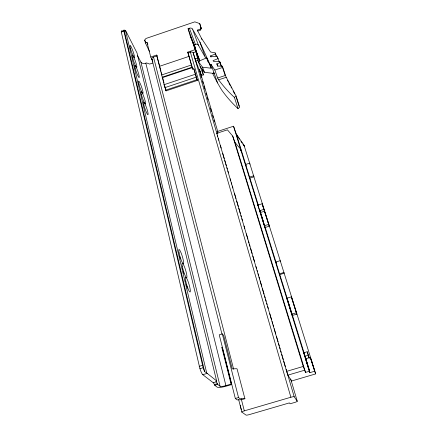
<?xml version="1.0" encoding="UTF-8"?>
<svg xmlns="http://www.w3.org/2000/svg" width="437" height="437" viewBox="0 0 437 437"><rect width="100%" height="100%" fill="white"/><g stroke="black" fill="none" stroke-linecap="round" stroke-linejoin="round"><path stroke-width="0.66" d="M123.731 30.481L121.311 31.311L121.284 31.945L199.938 368.713A9.538 1.568 74.6 0 0 202.79 374.695L213.234 382.736A9.133 1.393 74.9 0 1 214.392 384.565L214.731 385.281L217.178 387.149A8.199 1.628 -14.9 0 0 226.481 386.089L231.621 384.565L231.075 384.096L225.913 385.625A5.124 1.021 -14.9 0 1 220.095 386.281L217.692 384.402L217.358 383.681A9.133 1.355 74.8 0 0 216.211 381.851L215.883 381.583L216.605 380.889L207.214 373.378A9.543 1.508 74.5 0 1 206.625 372.657A11.755 6.992 67.3 0 1 204.647 371.652A9.538 1.524 74.6 0 1 203.145 367.752L123.731 30.481A7.369 0.896 70.4 0 1 124.103 30.169A9.133 4.119 49.9 0 1 125.485 30.421M306.517 361.224L303.884 352.735L307.206 351.752L309.101 357.958M291.495 380.469L291.583 381.059L287.923 375.137L286.787 371.871L216.752 133.318L227.426 129.833L232.692 136.06L235.024 142.5L305.518 372.4L309.303 371.286L309.882 372.635L314.656 371.232L315.683 373.81L244.021 145.221L236.286 134.055L233.544 126.233L217.173 131.575L217.741 133.504M199.725 23.593L201.304 28.629L200.517 30.044L197.644 31.016L197.327 30.137L200.206 29.159L200.998 27.739L199.725 23.593L194.831 21.85L145.969 38.478L144.685 40.1L145.412 42.968L149.541 51.566M212.644 73.389A194.607 190.308 2.1 0 0 217.571 82.937A194.247 189.958 2.1 0 0 221.701 90.033A164.252 127.424 -8.5 0 0 238.028 108.611L239.673 107.245L236.095 95.993L225.962 76.748L222.777 67.391L222.083 66.08L218.014 66.124L216.834 63.878L220.226 62.562L221.422 66.206M238.028 108.611L234.401 97.391L236.095 95.993M202.539 67.194L211.279 68.232L206.619 57.87L198.24 61.442L202.539 67.194L204.45 72.296L214.239 73.482A168.873 129.56 -8.9 0 1 213.606 72.455M211.033 57.105L210.612 55.881L215.649 53.926L216.473 56.378M219.155 61.688L218.145 58.634L213.081 60.601L213.485 61.377L219.554 61.3L220.226 62.562M121.284 31.945L123.709 31.114M145.412 42.968L147.012 42.422L147.892 44.268M190.182 35.768L199.687 60.382L190.182 35.768L188.09 28.689L189.407 28.241A2.791 2.169 -22.1 0 1 192.52 29.071M147.012 42.422L150.727 57.029L156.583 55.051L157.145 56.264M221.963 334.076L151.934 59.208A2.376 1.54 -13.6 0 1 153.496 57.039L157.369 55.728M194.088 44.694L195.252 47.797L188.09 28.689M194.006 44.814L195.394 44.35L189.407 28.241M137.442 55.772A6.894 0.798 70.7 0 0 137.901 56.368L140.927 62.103A3.971 2.578 -12.7 0 0 145.821 63.174L146.586 62.917L149.662 64.075L152.884 62.988M193.842 68.756L195.574 74.732L195.377 74.235L164.072 84.691L166.065 90.869L197.366 80.435L193.842 68.756L192.613 69.166L187.752 52.14L195.033 49.681L192.635 41.581M187.752 52.14L188.079 52.97L190.39 52.194A2.398 1.54 -16.7 0 1 193.11 52.659L195.765 60.983L201.293 75.355L203.347 74.935L202.26 69.03M193.159 52.713L195.836 51.812L199.463 61.595M164.072 84.691L164.307 85.177L159.505 66.304L188.975 56.389M195.159 58.919L197.453 58.148L196.191 52.921M161.603 74.984L191.384 64.998M162.182 77.207L192.023 67.211M162.351 77.655L192.182 67.659M199.867 42.039L205.576 57.903L198.403 45.18L192.52 29.077L199.867 42.039L209.858 64.228L211.027 64.365A172.593 131.231 -9.1 0 0 214.851 70.035L222.777 67.391M164.842 87.662L196.229 77.185L195.377 74.235M165.71 90.126L197.065 79.671L197.366 80.435M214.851 70.035L217.631 78.026L225.416 75.437M217.631 78.026L218.626 79.824L226.229 77.294M258.409 205.456L245.654 164.438L249.62 163.165L249.969 164.197M249.571 177.089L253.58 175.805L253.924 176.81L249.931 178.088M257.912 205.1L262.129 203.768L269.279 226.197L265.051 227.524L257.912 205.1L258.365 206.351M259.649 210.71L263.888 209.372L269.279 226.197M260.315 212.546L264.527 211.218M264.396 225.727L268.651 224.394M287.251 298.542L275.884 262.009L280.183 260.681L280.461 261.473M279.543 273.819L283.881 272.48L284.148 273.24L279.827 274.573M286.841 298.214L291.353 296.843L296.832 314.11L292.293 315.481L286.841 298.214L287.196 299.143M222.307 333.906L219.237 334.835L235.325 398.489L236.93 399.746A4.261 0.748 -15.1 0 0 238.312 399.833L241.77 399.675L244.917 398.746L237.073 368.921A4.141 0.89 -15 0 0 235.723 368.73L232.582 368.904L232.118 368.544L223.668 335.485L222.307 333.906L238.536 397.544L240.181 398.834L243.42 398.528A4.228 0.737 -15.1 0 1 244.769 398.62L244.917 398.746M291.785 314.187L296.352 312.805L296.832 314.11M199.163 366.353L202.369 365.392M199.938 368.713L203.145 367.752M202.79 374.695L207.214 373.378M213.234 382.736L216.211 381.851M304.9 356.248L308.243 355.259M214.392 384.565L217.358 383.681M214.731 385.281L217.692 384.402M309.882 372.635L305.6 358.793L310.319 357.39L314.755 370.98M286.634 371.363L303.256 366.441L305.518 372.4M287.923 375.137L304.513 370.237M291.545 381.02L315.694 373.903M235.325 398.489L238.536 397.544M241.841 412.107A3.13 0.492 -15.2 0 1 244.316 410.862L290.884 397.233A3.146 0.497 -15.8 0 1 294.205 396.78L297.253 401.226A3.01 0.459 -15.8 0 1 294.647 402.461L290.092 403.788L289.398 402.898L249.385 414.587A3.021 0.459 -15.2 0 1 246.036 415.084L241.841 412.107L238.64 399.544M195.765 60.983L197.885 60.546L203.347 74.935M218.145 58.634L217.047 56.559L211.011 56.652L210.612 55.881M215.649 53.926L215.102 52.888L210.568 52.003L201.441 38.243L197.327 30.137M235.024 142.5L240.503 149.001L241.235 151.076L233.544 126.233M200.19 66.582L204.45 72.296M237.963 136.983L239.471 139.163M240.978 141.342L242.109 142.981M242.863 144.068L244.376 146.248L244.021 145.221M237.4 136.12L236.286 134.055L246.02 165.465L245.654 164.438M227.491 80.321L228.119 81.511M228.748 82.702L230.321 85.685M230.949 86.876L231.577 88.066M233.145 91.043L234.718 94.026M151.934 59.208L152.813 61.033M150.727 57.029L152.77 61.251M303.884 352.735L304.758 355.276M144.685 40.1L145.827 42.487M307.206 351.752L309.303 358.242M307.124 362.841L307.326 363.322M305.6 358.793L306.02 359.804M217.173 131.575L217.916 133.438M311.772 361.465L311.958 361.951M195.033 49.681L195.836 51.812M275.884 262.009L276.179 262.795L264.063 223.7M206.619 57.87L208.056 61.901M209.858 64.228L211.279 68.232M211.027 64.365L217.571 82.937M201.441 38.243L201.894 39.521M200.206 29.159L200.517 30.044M200.998 27.739L201.304 28.629M216.834 63.878L217.653 66.298M196.229 77.185L197.065 79.671M215.102 52.888L216.37 56.679M217.047 56.559L217.659 58.394M219.554 61.3L221.16 66.162M222.083 66.08L225.06 75.137M236.177 97.052L239.044 106.049M304.966 355.915L305.179 356.581M262.129 203.768L263.888 209.372M291.353 296.843L296.352 312.805M310.319 357.39L314.656 371.232M305.392 357.264L305.6 357.941M260.026 210.667L263.658 222.395M287.655 299.837L292.069 314.088M292.473 315.383L304.72 354.904M305.119 356.199L309.68 371.089M259.868 210.787L263.456 222.373M263.855 223.662L264.849 226.879M287.377 299.607L292.293 315.481M306.211 360.421L309.478 370.964M240.503 149.001L309.303 371.286M232.692 136.06L303.256 366.441M305.993 359.219L306.168 359.793M195.252 47.797L197.3 54.707M194.11 44.377L195.137 47.835M199.813 70.33L201.293 75.355M200.037 71.499L217.784 131.684M290.692 378.983L297.253 401.226M199.217 69.221L200.146 72.373M200.796 75.454L201.375 77.42M202.533 81.348L203.112 83.314M203.882 85.931L204.849 89.208M206.002 93.136L206.581 95.102M207.357 97.719L207.93 99.685M210.437 108.201L211.404 111.473M212.562 115.406L213.141 117.367M213.912 119.989L214.491 121.956M193.22 52.872L216.949 133.684M217.336 134.989L217.719 136.3M218.298 138.267L218.871 140.228M220.412 145.461L221.177 148.083M222.717 153.316L224.252 158.555M224.831 160.516L225.405 162.482M225.792 163.788L226.366 165.754M226.945 167.715L227.327 169.026M227.906 170.987L228.48 172.954M230.212 178.842L230.791 180.803M231.364 182.77L231.747 184.075M232.326 186.042L232.905 188.003M234.44 193.241L235.975 198.474M236.745 201.096L238.285 206.33M238.859 208.291L239.438 210.257M239.82 211.568L240.399 213.529M240.973 215.49L241.361 216.801M241.934 218.762L242.513 220.729M244.048 225.962L244.818 228.584M246.353 233.817L247.894 239.055M248.467 241.016L249.046 242.977M249.429 244.288L250.008 246.255M250.581 248.216L252.122 253.449M252.886 256.071L254.427 261.304M255.962 266.543L256.541 268.504M257.114 270.47L257.502 271.776M258.076 273.742L258.655 275.703M259.037 277.014L259.616 278.975M260.19 280.942L261.73 286.175M262.5 288.791L264.035 294.03M264.614 295.991L265.188 297.958M265.57 299.263L266.149 301.23M266.728 303.191L267.111 304.502M267.684 306.463L268.263 308.429M269.798 313.662L271.53 319.551M272.109 321.517L272.683 323.478M273.07 324.789L273.644 326.75M274.223 328.717L275.758 333.95M276.528 336.572L278.063 341.805M278.642 343.772L279.216 345.733M279.604 347.044L280.177 349.005M280.756 350.966L281.138 352.277M281.718 354.243L282.291 356.204M282.679 357.515L283.252 359.476M283.832 361.437L285.366 366.676M286.137 369.292L294.205 396.78M190.275 51.812L290.884 397.233M306.315 360.301L306.534 361.066M188.079 52.97L192.744 69.117M157.244 56.947L160.974 71.302M161.313 72.608L161.827 74.563M162.673 77.824L164.028 83.041M164.88 86.302L166.065 90.869M156.583 55.051L159.505 66.304M153.496 57.039L233.62 369.199M241.262 398.959L244.316 410.862M231.621 384.565L222.357 347.89L221.788 347.284L231.075 384.096M145.821 63.174L225.913 385.625M140.927 62.103L220.095 386.281M216.605 380.889L137.016 52.959L126.031 31.393A7.369 0.885 70.4 0 0 125.485 30.421L206.625 372.657M124.103 30.169L204.647 371.647M197.453 58.148L197.885 60.546M241.448 409.622A3.07 0.377 74.6 0 1 241.169 408.89M241.033 408.464A3.07 0.377 74.6 0 1 240.634 407.087M240.525 406.628A3.07 0.377 74.6 0 1 240.29 405.427M234.401 97.391A168.972 129.609 -8.9 0 1 218.626 79.824M195.394 44.35A2.698 2.125 -22 0 1 198.403 45.18M121.311 31.311A7.363 0.923 70.3 0 1 121.868 31.174M186.381 284.383A5.457 0.858 73.4 0 1 186.632 285.197M186.856 286.011A5.457 0.858 73.4 0 1 187.058 286.803M187.227 287.562A5.457 0.858 73.4 0 1 187.358 288.267M182.524 268.848A5.386 0.841 73.2 0 1 182.792 269.596M183.3 271.18A5.386 0.841 73.2 0 1 183.524 271.983M183.72 272.759A5.386 0.841 73.2 0 1 183.884 273.502M179.798 256.666A5.32 0.825 73 0 1 180.039 257.459M180.257 258.245A5.32 0.825 73 0 1 180.454 259.01M185.752 281.051A7.713 1.185 73.4 0 0 190.051 292.009A7.713 1.185 73.4 0 0 187.806 280.778A7.713 1.185 73.4 0 0 185.752 281.051M179.066 252.919A7.516 1.142 73 0 0 183.322 263.85A7.516 1.142 73 0 0 181.208 253.198A7.516 1.142 73 0 0 179.066 252.919M182.371 266.838A7.615 1.164 73.2 0 0 186.648 277.779A7.615 1.164 73.2 0 0 184.474 266.843A7.615 1.164 73.2 0 0 182.371 266.838M141.451 94.753A6.681 0.869 71 0 0 145.428 104.017A6.681 0.869 71 0 0 142.899 94.326A6.681 0.869 71 0 0 141.451 94.753M143.795 104.634A6.724 0.89 71.1 0 0 147.837 114.691A6.724 0.89 71.1 0 0 145.783 105.743A6.724 0.89 71.1 0 0 143.795 104.634M130.406 48.283A6.506 0.792 70.6 0 0 134.339 57.662A6.506 0.792 70.6 0 0 131.974 48.633A6.506 0.792 70.6 0 0 130.406 48.283M132.75 58.159A6.539 0.808 70.7 0 0 136.699 67.516A6.539 0.808 70.7 0 0 134.296 58.345A6.539 0.808 70.7 0 0 132.75 58.159M135.142 68.21A6.577 0.825 70.7 0 0 139.097 77.546A6.577 0.825 70.7 0 0 136.661 68.238A6.577 0.825 70.7 0 0 135.142 68.21M138.95 84.221A6.637 0.852 70.9 0 0 142.915 93.513A6.637 0.852 70.9 0 0 140.419 83.975A6.637 0.852 70.9 0 0 138.95 84.221"/></g></svg>
